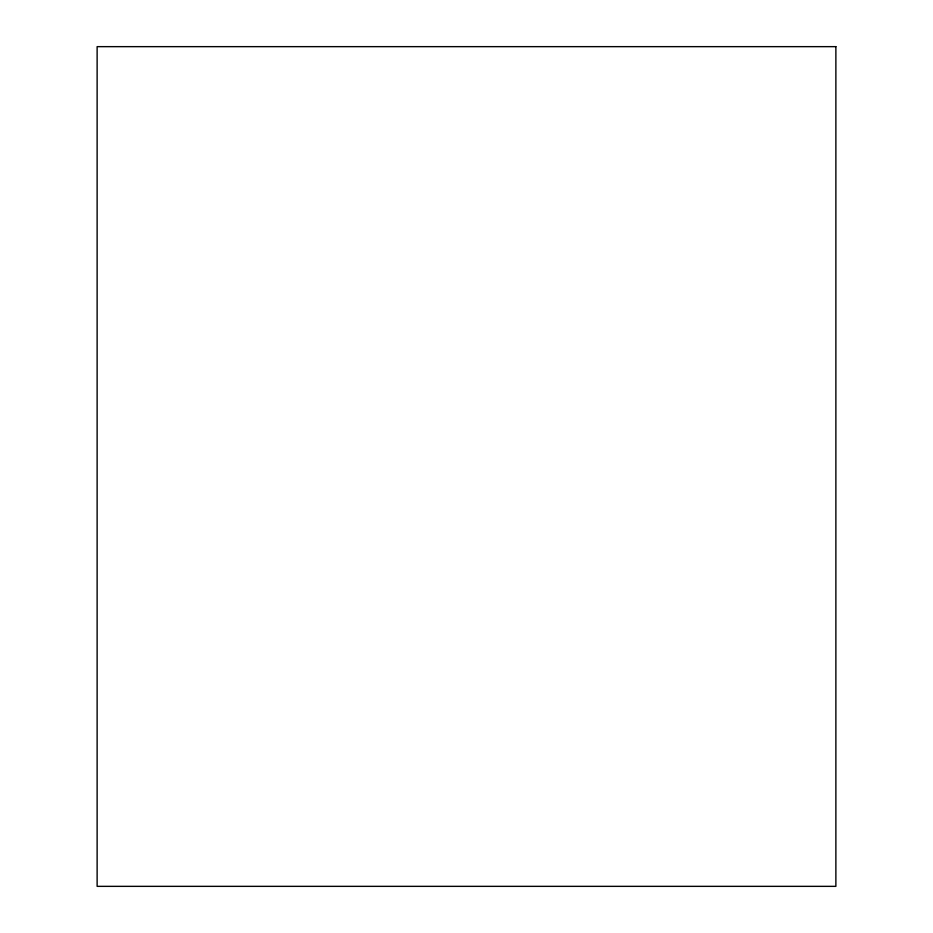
<?xml version="1.0" encoding="UTF-8"?>
<svg xmlns="http://www.w3.org/2000/svg" width="933" height="933" viewBox="0 0 933 933"><rect width="100%" height="100%" fill="white"/><g stroke="black" fill="none" stroke-linecap="round" stroke-linejoin="round"><path stroke-width="1.4" d="M835.875 46.65L97.125 46.65L97.125 886.35L835.875 886.35L835.875 46.65"/></g></svg>
